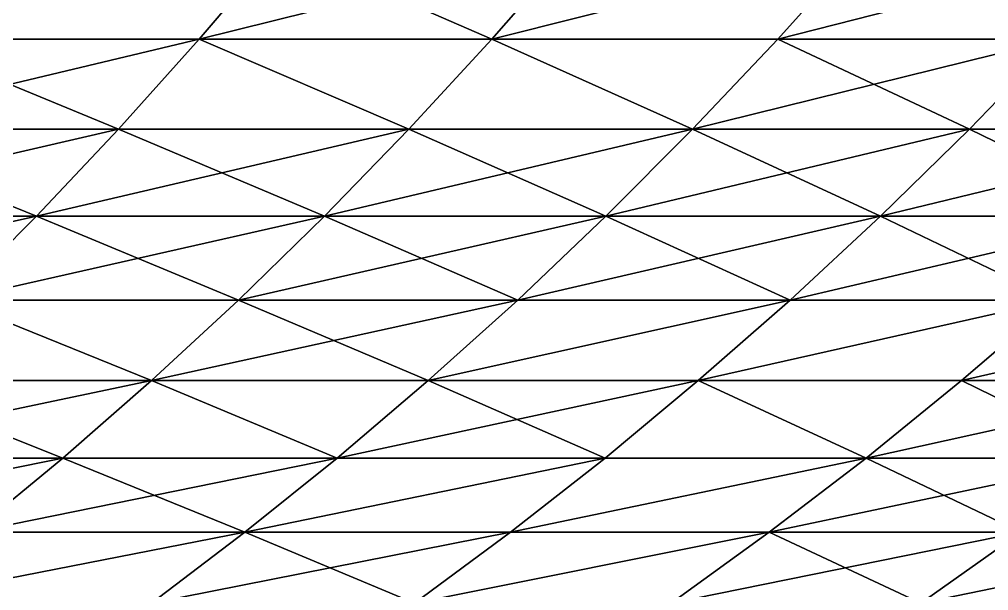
# Model space of a CAD drawing. Header units: millimetres. Extents: x -3250 to 6200, y -3250 to 3250.
# Drawn here: x 5154.6 to 5282.2, y -710.2 to -635.1 of the extents above; entities that cross this region are included whole.
import ezdxf

# ---------------------------------------------------------------- set-up
doc = ezdxf.new("R2010")
doc.units = ezdxf.units.MM
doc.header["$MEASUREMENT"] = 0
doc.layers.add('MESH_3D', color=2, linetype='CONTINUOUS')

msp = doc.modelspace()

# ---------------------------------------------------------------- linework, layer by layer
at = {"layer": 'MESH_3D'}
for points in [[(5138.95, -637.71, 1204.3), (5188.74, -625.47, 1226.37), (5178.32, -637.71, 1238.17)], [(5149.08, -625.47, 1192.23), (5188.74, -625.47, 1226.37), (5138.95, -637.71, 1204.3)], [(5188.74, -625.47, 25473.63), (5138.95, -637.71, 25495.7), (5178.32, -637.71, 25461.83)], [(5188.74, -625.47, 25473.63), (5149.08, -625.47, 25507.77), (5138.95, -637.71, 25495.7)], [(5188.74, -625.47, 1226.37), (5216.83, -637.71, 1273.02), (5178.32, -637.71, 1238.17)], [(5227.54, -625.47, 25438.52), (5188.74, -625.47, 25473.63), (5178.32, -637.71, 25461.83)], [(5227.54, -625.47, 25438.52), (5178.32, -637.71, 25461.83), (5216.83, -637.71, 25426.98)], [(5188.74, -625.47, 1226.37), (5227.54, -625.47, 1261.48), (5216.83, -637.71, 1273.02)], [(5216.83, -637.71, 1273.02), (5265.45, -625.47, 1297.54), (5254.46, -637.71, 1308.82)], [(5227.54, -625.47, 1261.48), (5265.45, -625.47, 1297.54), (5216.83, -637.71, 1273.02)], [(5265.45, -625.47, 25402.46), (5227.54, -625.47, 25438.52), (5216.83, -637.71, 25426.98)], [(5265.45, -625.47, 25402.46), (5216.83, -637.71, 25426.98), (5254.46, -637.71, 25391.18)], [(5254.46, -637.71, 1308.82), (5302.46, -625.47, 1334.55), (5291.18, -637.71, 1345.54)], [(5265.45, -625.47, 1297.54), (5302.46, -625.47, 1334.55), (5254.46, -637.71, 1308.82)], [(5302.46, -625.47, 25365.45), (5265.45, -625.47, 25402.46), (5254.46, -637.71, 25391.18)], [(5302.46, -625.47, 25365.45), (5254.46, -637.71, 25391.18), (5291.18, -637.71, 25354.46)], [(5138.95, -637.71, 1204.3), (5167.7, -649.55, 1250.21), (5128.64, -649.55, 1216.59)], [(5178.32, -637.71, 25461.83), (5128.64, -649.55, 25483.41), (5167.7, -649.55, 25449.79)], [(5178.32, -637.71, 25461.83), (5138.95, -637.71, 25495.7), (5128.64, -649.55, 25483.41)], [(5138.95, -637.71, 1204.3), (5178.32, -637.71, 1238.17), (5167.7, -649.55, 1250.21)], [(5178.32, -637.71, 1238.17), (5205.91, -649.55, 1284.79), (5167.7, -649.55, 1250.21)], [(5205.91, -649.55, 25415.21), (5178.32, -637.71, 25461.83), (5167.7, -649.55, 25449.79)], [(5178.32, -637.71, 1238.17), (5216.83, -637.71, 1273.02), (5205.91, -649.55, 1284.79)], [(5216.83, -637.71, 25426.98), (5178.32, -637.71, 25461.83), (5205.91, -649.55, 25415.21)], [(5216.83, -637.71, 1273.02), (5243.25, -649.55, 1320.31), (5205.91, -649.55, 1284.79)], [(5243.25, -649.55, 25379.69), (5216.83, -637.71, 25426.98), (5205.91, -649.55, 25415.21)], [(5216.83, -637.71, 1273.02), (5254.46, -637.71, 1308.82), (5243.25, -649.55, 1320.31)], [(5254.46, -637.71, 25391.18), (5216.83, -637.71, 25426.98), (5243.25, -649.55, 25379.69)], [(5254.46, -637.71, 1308.82), (5279.69, -649.55, 1356.75), (5243.25, -649.55, 1320.31)], [(5291.18, -637.71, 25354.46), (5243.25, -649.55, 25379.69), (5279.69, -649.55, 25343.25)], [(5291.18, -637.71, 25354.46), (5254.46, -637.71, 25391.18), (5243.25, -649.55, 25379.69)], [(5254.46, -637.71, 1308.82), (5291.18, -637.71, 1345.54), (5279.69, -649.55, 1356.75)], [(5291.18, -637.71, 1345.54), (5315.21, -649.55, 1394.09), (5279.69, -649.55, 1356.75)], [(5315.21, -649.55, 25305.91), (5291.18, -637.71, 25354.46), (5279.69, -649.55, 25343.25)], [(5118.14, -660.99, 1229.11), (5167.7, -649.55, 1250.21), (5156.89, -660.99, 1262.46)], [(5128.64, -649.55, 1216.59), (5167.7, -649.55, 1250.21), (5118.14, -660.99, 1229.11)], [(5156.89, -660.99, 25437.54), (5128.64, -649.55, 25483.41), (5118.14, -660.99, 25470.89)], [(5167.7, -649.55, 25449.79), (5128.64, -649.55, 25483.41), (5156.89, -660.99, 25437.54)], [(5167.7, -649.55, 1250.21), (5194.8, -660.99, 1296.76), (5156.89, -660.99, 1262.46)], [(5205.91, -649.55, 25415.21), (5156.89, -660.99, 25437.54), (5194.8, -660.99, 25403.24)], [(5205.91, -649.55, 25415.21), (5167.7, -649.55, 25449.79), (5156.89, -660.99, 25437.54)], [(5167.7, -649.55, 1250.21), (5205.91, -649.55, 1284.79), (5194.8, -660.99, 1296.76)], [(5194.8, -660.99, 1296.76), (5243.25, -649.55, 1320.31), (5231.84, -660.99, 1332)], [(5205.91, -649.55, 1284.79), (5243.25, -649.55, 1320.31), (5194.8, -660.99, 1296.76)], [(5231.84, -660.99, 25368), (5205.91, -649.55, 25415.21), (5194.8, -660.99, 25403.24)], [(5243.25, -649.55, 25379.69), (5205.91, -649.55, 25415.21), (5231.84, -660.99, 25368)], [(5231.84, -660.99, 1332), (5279.69, -649.55, 1356.75), (5268, -660.99, 1368.16)], [(5243.25, -649.55, 1320.31), (5279.69, -649.55, 1356.75), (5231.84, -660.99, 1332)], [(5268, -660.99, 25331.84), (5243.25, -649.55, 25379.69), (5231.84, -660.99, 25368)], [(5279.69, -649.55, 25343.25), (5243.25, -649.55, 25379.69), (5268, -660.99, 25331.84)], [(5279.69, -649.55, 1356.75), (5303.24, -660.99, 1405.2), (5268, -660.99, 1368.16)], [(5315.21, -649.55, 25305.91), (5268, -660.99, 25331.84), (5303.24, -660.99, 25294.8)], [(5315.21, -649.55, 25305.91), (5279.69, -649.55, 25343.25), (5268, -660.99, 25331.84)], [(5279.69, -649.55, 1356.75), (5315.21, -649.55, 1394.09), (5303.24, -660.99, 1405.2)], [(5156.89, -660.99, 25437.54), (5107.45, -672.02, 25458.16), (5145.89, -672.02, 25425.08)], [(5156.89, -660.99, 25437.54), (5118.14, -660.99, 25470.89), (5107.45, -672.02, 25458.16)], [(5118.14, -660.99, 1229.11), (5156.89, -660.99, 1262.46), (5145.89, -672.02, 1274.92)], [(5156.89, -660.99, 1262.46), (5183.5, -672.02, 1308.95), (5145.89, -672.02, 1274.92)], [(5194.8, -660.99, 25403.24), (5145.89, -672.02, 25425.08), (5183.5, -672.02, 25391.05)], [(5194.8, -660.99, 25403.24), (5156.89, -660.99, 25437.54), (5145.89, -672.02, 25425.08)], [(5156.89, -660.99, 1262.46), (5194.8, -660.99, 1296.76), (5183.5, -672.02, 1308.95)], [(5194.8, -660.99, 1296.76), (5220.24, -672.02, 1343.9), (5183.5, -672.02, 1308.95)], [(5231.84, -660.99, 25368), (5183.5, -672.02, 25391.05), (5220.24, -672.02, 25356.1)], [(5231.84, -660.99, 25368), (5194.8, -660.99, 25403.24), (5183.5, -672.02, 25391.05)], [(5194.8, -660.99, 1296.76), (5231.84, -660.99, 1332), (5220.24, -672.02, 1343.9)], [(5231.84, -660.99, 1332), (5256.1, -672.02, 1379.76), (5220.24, -672.02, 1343.9)], [(5268, -660.99, 25331.84), (5220.24, -672.02, 25356.1), (5256.1, -672.02, 25320.24)], [(5268, -660.99, 25331.84), (5231.84, -660.99, 25368), (5220.24, -672.02, 25356.1)], [(5231.84, -660.99, 1332), (5268, -660.99, 1368.16), (5256.1, -672.02, 1379.76)], [(5268, -660.99, 1368.16), (5291.05, -672.02, 1416.5), (5256.1, -672.02, 1379.76)], [(5303.24, -660.99, 25294.8), (5268, -660.99, 25331.84), (5256.1, -672.02, 25320.24)], [(5303.24, -660.99, 25294.8), (5256.1, -672.02, 25320.24), (5291.05, -672.02, 25283.5)], [(5268, -660.99, 1368.16), (5303.24, -660.99, 1405.2), (5291.05, -672.02, 1416.5)], [(5145.89, -672.02, 1274.92), (5172.01, -682.63, 1321.33), (5134.72, -682.63, 1287.58)], [(5172.01, -682.63, 25378.67), (5145.89, -672.02, 25425.08), (5134.72, -682.63, 25412.42)], [(5145.89, -672.02, 1274.92), (5183.5, -672.02, 1308.95), (5172.01, -682.63, 1321.33)], [(5183.5, -672.02, 25391.05), (5145.89, -672.02, 25425.08), (5172.01, -682.63, 25378.67)], [(5183.5, -672.02, 1308.95), (5208.45, -682.63, 1355.99), (5172.01, -682.63, 1321.33)], [(5220.24, -672.02, 25356.1), (5172.01, -682.63, 25378.67), (5208.45, -682.63, 25344.01)], [(5220.24, -672.02, 25356.1), (5183.5, -672.02, 25391.05), (5172.01, -682.63, 25378.67)], [(5183.5, -672.02, 1308.95), (5220.24, -672.02, 1343.9), (5208.45, -682.63, 1355.99)], [(5208.45, -682.63, 1355.99), (5256.1, -672.02, 1379.76), (5244.01, -682.63, 1391.55)], [(5220.24, -672.02, 1343.9), (5256.1, -672.02, 1379.76), (5208.45, -682.63, 1355.99)], [(5256.1, -672.02, 25320.24), (5208.45, -682.63, 25344.01), (5244.01, -682.63, 25308.45)], [(5256.1, -672.02, 25320.24), (5220.24, -672.02, 25356.1), (5208.45, -682.63, 25344.01)], [(5244.01, -682.63, 1391.55), (5291.05, -672.02, 1416.5), (5278.67, -682.63, 1427.99)], [(5256.1, -672.02, 1379.76), (5291.05, -672.02, 1416.5), (5244.01, -682.63, 1391.55)], [(5291.05, -672.02, 25283.5), (5256.1, -672.02, 25320.24), (5244.01, -682.63, 25308.45)], [(5291.05, -672.02, 25283.5), (5244.01, -682.63, 25308.45), (5278.67, -682.63, 25272.01)], [(5278.67, -682.63, 1427.99), (5325.08, -672.02, 1454.11), (5312.42, -682.63, 1465.28)], [(5291.05, -672.02, 1416.5), (5325.08, -672.02, 1454.11), (5278.67, -682.63, 1427.99)], [(5325.08, -672.02, 25245.89), (5291.05, -672.02, 25283.5), (5278.67, -682.63, 25272.01)], [(5325.08, -672.02, 25245.89), (5278.67, -682.63, 25272.01), (5312.42, -682.63, 25234.72)], [(5134.72, -682.63, 1287.58), (5160.35, -692.82, 1333.9), (5123.37, -692.82, 1300.44)], [(5172.01, -682.63, 25378.67), (5123.37, -692.82, 25399.56), (5160.35, -692.82, 25366.1)], [(5172.01, -682.63, 25378.67), (5134.72, -682.63, 25412.42), (5123.37, -692.82, 25399.56)], [(5134.72, -682.63, 1287.58), (5172.01, -682.63, 1321.33), (5160.35, -692.82, 1333.9)], [(5172.01, -682.63, 1321.33), (5196.47, -692.82, 1368.27), (5160.35, -692.82, 1333.9)], [(5196.47, -692.82, 25331.73), (5172.01, -682.63, 25378.67), (5160.35, -692.82, 25366.1)], [(5172.01, -682.63, 1321.33), (5208.45, -682.63, 1355.99), (5196.47, -692.82, 1368.27)], [(5208.45, -682.63, 25344.01), (5172.01, -682.63, 25378.67), (5196.47, -692.82, 25331.73)], [(5208.45, -682.63, 1355.99), (5231.73, -692.82, 1403.53), (5196.47, -692.82, 1368.27)], [(5244.01, -682.63, 25308.45), (5208.45, -682.63, 25344.01), (5196.47, -692.82, 25331.73)], [(5244.01, -682.63, 25308.45), (5196.47, -692.82, 25331.73), (5231.73, -692.82, 25296.47)], [(5208.45, -682.63, 1355.99), (5244.01, -682.63, 1391.55), (5231.73, -692.82, 1403.53)], [(5244.01, -682.63, 1391.55), (5266.1, -692.82, 1439.65), (5231.73, -692.82, 1403.53)], [(5266.1, -692.82, 25260.35), (5244.01, -682.63, 25308.45), (5231.73, -692.82, 25296.47)], [(5244.01, -682.63, 1391.55), (5278.67, -682.63, 1427.99), (5266.1, -692.82, 1439.65)], [(5278.67, -682.63, 25272.01), (5244.01, -682.63, 25308.45), (5266.1, -692.82, 25260.35)], [(5278.67, -682.63, 1427.99), (5299.56, -692.82, 1476.63), (5266.1, -692.82, 1439.65)], [(5312.42, -682.63, 25234.72), (5278.67, -682.63, 25272.01), (5266.1, -692.82, 25260.35)], [(5312.42, -682.63, 25234.72), (5266.1, -692.82, 25260.35), (5299.56, -692.82, 25223.37)], [(5278.67, -682.63, 1427.99), (5312.42, -682.63, 1465.28), (5299.56, -692.82, 1476.63)], [(5111.86, -702.58, 1313.48), (5160.35, -692.82, 1333.9), (5148.51, -702.58, 1346.65)], [(5123.37, -692.82, 1300.44), (5160.35, -692.82, 1333.9), (5111.86, -702.58, 1313.48)], [(5160.35, -692.82, 25366.1), (5123.37, -692.82, 25399.56), (5111.86, -702.58, 25386.52)], [(5160.35, -692.82, 25366.1), (5111.86, -702.58, 25386.52), (5148.51, -702.58, 25353.35)], [(5160.35, -692.82, 1333.9), (5184.33, -702.58, 1380.72), (5148.51, -702.58, 1346.65)], [(5196.47, -692.82, 25331.73), (5148.51, -702.58, 25353.35), (5184.33, -702.58, 25319.28)], [(5196.47, -692.82, 25331.73), (5160.35, -692.82, 25366.1), (5148.51, -702.58, 25353.35)], [(5160.35, -692.82, 1333.9), (5196.47, -692.82, 1368.27), (5184.33, -702.58, 1380.72)], [(5184.33, -702.58, 1380.72), (5231.73, -692.82, 1403.53), (5219.28, -702.58, 1415.67)], [(5196.47, -692.82, 1368.27), (5231.73, -692.82, 1403.53), (5184.33, -702.58, 1380.72)], [(5231.73, -692.82, 25296.47), (5196.47, -692.82, 25331.73), (5184.33, -702.58, 25319.28)], [(5231.73, -692.82, 25296.47), (5184.33, -702.58, 25319.28), (5219.28, -702.58, 25284.33)], [(5219.28, -702.58, 1415.67), (5266.1, -692.82, 1439.65), (5253.35, -702.58, 1451.49)], [(5231.73, -692.82, 1403.53), (5266.1, -692.82, 1439.65), (5219.28, -702.58, 1415.67)], [(5266.1, -692.82, 25260.35), (5219.28, -702.58, 25284.33), (5253.35, -702.58, 25248.51)], [(5266.1, -692.82, 25260.35), (5231.73, -692.82, 25296.47), (5219.28, -702.58, 25284.33)], [(5266.1, -692.82, 1439.65), (5286.52, -702.58, 1488.14), (5253.35, -702.58, 1451.49)], [(5299.56, -692.82, 25223.37), (5253.35, -702.58, 25248.51), (5286.52, -702.58, 25211.86)], [(5299.56, -692.82, 25223.37), (5266.1, -692.82, 25260.35), (5253.35, -702.58, 25248.51)], [(5266.1, -692.82, 1439.65), (5299.56, -692.82, 1476.63), (5286.52, -702.58, 1488.14)], [(5136.52, -711.9, 1359.58), (5184.33, -702.58, 1380.72), (5172.01, -711.9, 1393.34)], [(5148.51, -702.58, 1346.65), (5184.33, -702.58, 1380.72), (5136.52, -711.9, 1359.58)], [(5184.33, -702.58, 25319.28), (5136.52, -711.9, 25340.42), (5172.01, -711.9, 25306.66)], [(5184.33, -702.58, 25319.28), (5148.51, -702.58, 25353.35), (5136.52, -711.9, 25340.42)], [(5184.33, -702.58, 1380.72), (5206.66, -711.9, 1427.99), (5172.01, -711.9, 1393.34)], [(5219.28, -702.58, 25284.33), (5172.01, -711.9, 25306.66), (5206.66, -711.9, 25272.01)], [(5219.28, -702.58, 25284.33), (5184.33, -702.58, 25319.28), (5172.01, -711.9, 25306.66)], [(5184.33, -702.58, 1380.72), (5219.28, -702.58, 1415.67), (5206.66, -711.9, 1427.99)], [(5206.66, -711.9, 1427.99), (5253.35, -702.58, 1451.49), (5240.42, -711.9, 1463.48)], [(5219.28, -702.58, 1415.67), (5253.35, -702.58, 1451.49), (5206.66, -711.9, 1427.99)], [(5253.35, -702.58, 25248.51), (5206.66, -711.9, 25272.01), (5240.42, -711.9, 25236.52)], [(5253.35, -702.58, 25248.51), (5219.28, -702.58, 25284.33), (5206.66, -711.9, 25272.01)], [(5253.35, -702.58, 1451.49), (5273.3, -711.9, 1499.81), (5240.42, -711.9, 1463.48)], [(5286.52, -702.58, 25211.86), (5253.35, -702.58, 25248.51), (5240.42, -711.9, 25236.52)], [(5286.52, -702.58, 25211.86), (5240.42, -711.9, 25236.52), (5273.3, -711.9, 25200.19)], [(5253.35, -702.58, 1451.49), (5286.52, -702.58, 1488.14), (5273.3, -711.9, 1499.81)], [(5286.52, -702.58, 1488.14), (5305.25, -711.9, 1536.94), (5273.3, -711.9, 1499.81)], [(5318.76, -702.58, 25174.39), (5286.52, -702.58, 25211.86), (5273.3, -711.9, 25200.19)], [(5318.76, -702.58, 25174.39), (5273.3, -711.9, 25200.19), (5305.25, -711.9, 25163.06)]]:
    msp.add_3dface(points, dxfattribs=at)

doc.saveas('drawing.dxf')
